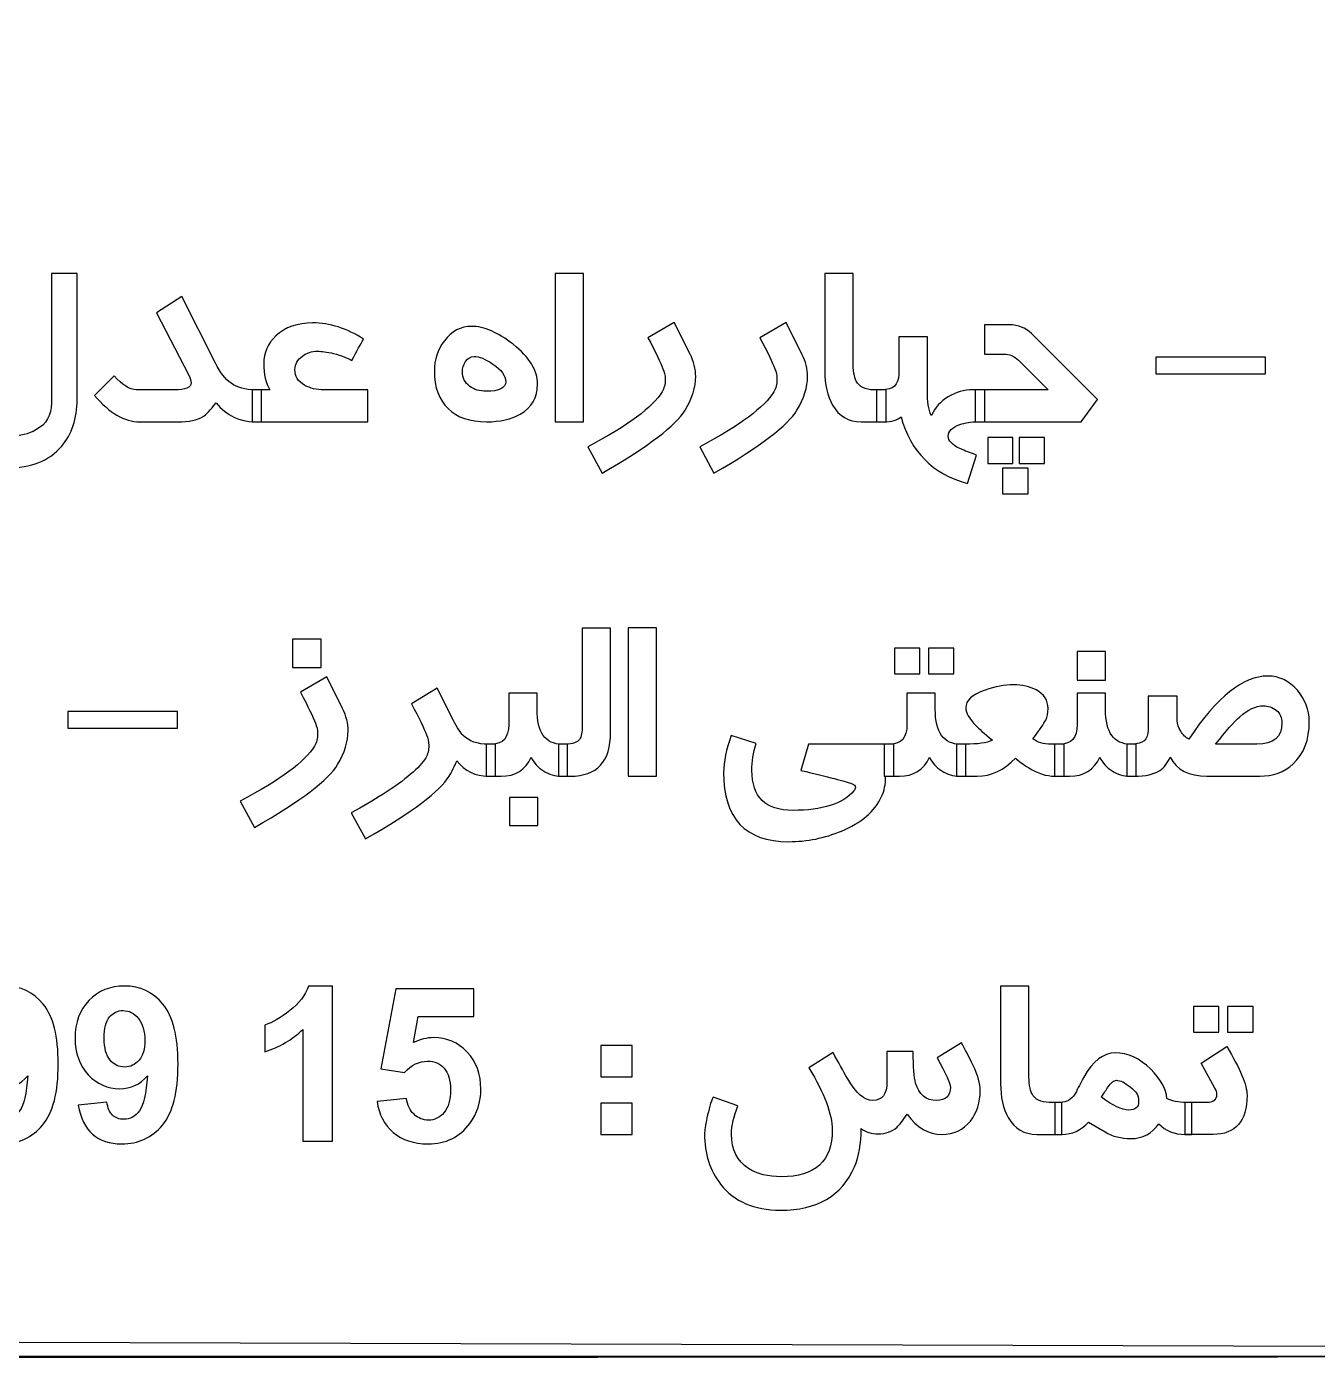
# Model space of a CAD drawing. Header units: inches. Extents: x 1 to 128, y 3 to 88.
# Drawn here: x 66.03 to 83.26, y 3.09 to 20.9 of the extents above; entities that cross this region are included whole.
import ezdxf

# ---------------------------------------------------------------- set-up
doc = ezdxf.new("R2010")
doc.units = ezdxf.units.IN
doc.header["$MEASUREMENT"] = 0
doc.layers.add('Layer 1', color=7, linetype='Continuous')

msp = doc.modelspace()

# ---------------------------------------------------------------- linework, layer by layer
at = {"linetype": 'Continuous'}
msp.add_lwpolyline([(1.06, 3.525), (127.848, 3.143), (128.175, 88.104), (1.012, 88.188)], close=True, dxfattribs=at)
at = {"layer": 'Layer 1', "color": 250}
for points, knots in [([(127.848, 3.143), (127.848, 3.143), (1.06, 3.143), (1.06, 3.143), (1.06, 3.143), (1.06, 87.817), (1.06, 87.817), (1.06, 87.817), (128.039, 87.817), (128.039, 87.817), (128.039, 87.817), (128.039, 3.143), (128.039, 3.143), (128.039, 3.143), (127.848, 3.143), (127.848, 3.143)], [0, 0, 0, 0, 0.2, 0.2, 0.2, 0.4, 0.4, 0.4, 0.6, 0.6, 0.6, 0.8, 0.8, 0.8, 1, 1, 1, 1]), ([(0.983, 3.087), (0.983, 3.087), (128.147, 3.153), (128.147, 3.153), (128.147, 3.153), (127.658, 87.435), (127.658, 87.435), (127.658, 87.435), (1.442, 87.435), (1.442, 87.435), (1.442, 87.435), (0.983, 3.087), (0.983, 3.087)], [0, 0, 0, 0, 0.25, 0.25, 0.25, 0.5, 0.5, 0.5, 0.75, 0.75, 0.75, 1, 1, 1, 1]), ([(66.701, 15.923), (66.701, 15.668), (66.632, 15.46), (66.494, 15.298), (66.33, 15.105), (66.087, 15.009), (65.764, 15.009), (65.499, 15.009), (65.29, 15.095), (65.14, 15.268), (64.995, 15.432), (64.923, 15.65), (64.923, 15.919), (64.923, 15.973), (64.934, 16.052), (64.955, 16.155), (64.979, 16.269), (65.006, 16.359), (65.038, 16.422), (65.116, 16.395), (65.214, 16.359), (65.335, 16.314), (65.286, 16.099), (65.261, 15.976), (65.261, 15.941), (65.261, 15.602), (65.444, 15.433), (65.809, 15.433), (65.94, 15.433), (66.054, 15.46), (66.151, 15.515), (66.288, 15.592), (66.356, 15.711), (66.356, 15.873), (66.356, 15.873), (66.356, 17.603), (66.356, 17.603), (66.356, 17.603), (66.701, 17.603), (66.701, 17.603), (66.701, 17.603), (66.701, 15.923), (66.701, 15.923)], [0, 0, 0, 0, 0.071429, 0.071429, 0.071429, 0.142857, 0.142857, 0.142857, 0.214286, 0.214286, 0.214286, 0.285714, 0.285714, 0.285714, 0.357143, 0.357143, 0.357143, 0.428571, 0.428571, 0.428571, 0.5, 0.5, 0.5, 0.571429, 0.571429, 0.571429, 0.642857, 0.642857, 0.642857, 0.714286, 0.714286, 0.714286, 0.785714, 0.785714, 0.785714, 0.857143, 0.857143, 0.857143, 0.928571, 0.928571, 0.928571, 1, 1, 1, 1]), ([(73.464, 15.624), (73.464, 15.624), (73.086, 15.624), (73.086, 15.624), (73.086, 15.624), (73.086, 17.606), (73.086, 17.606), (73.086, 17.606), (73.464, 17.606), (73.464, 17.606), (73.464, 17.606), (73.464, 15.624), (73.464, 15.624)], [0, 0, 0, 0, 0.25, 0.25, 0.25, 0.5, 0.5, 0.5, 0.75, 0.75, 0.75, 1, 1, 1, 1]), ([(77.504, 15.624), (77.504, 15.624), (77.172, 15.624), (77.172, 15.624), (77.002, 15.624), (76.875, 15.699), (76.79, 15.848), (76.721, 15.968), (76.687, 16.121), (76.687, 16.305), (76.687, 16.305), (76.687, 17.606), (76.687, 17.606), (76.687, 17.606), (77.065, 17.606), (77.065, 17.606), (77.065, 17.606), (77.065, 16.439), (77.065, 16.439), (77.065, 16.311), (77.079, 16.22), (77.107, 16.167), (77.146, 16.09), (77.224, 16.051), (77.338, 16.051), (77.338, 16.051), (77.504, 16.051), (77.504, 16.051), (77.504, 16.051), (77.504, 15.624), (77.504, 15.624)], [0, 0, 0, 0, 0.1, 0.1, 0.1, 0.2, 0.2, 0.2, 0.3, 0.3, 0.3, 0.4, 0.4, 0.4, 0.5, 0.5, 0.5, 0.6, 0.6, 0.6, 0.7, 0.7, 0.7, 0.8, 0.8, 0.8, 0.9, 0.9, 0.9, 1, 1, 1, 1]), ([(68.042, 15.624), (68.042, 15.624), (67.535, 15.624), (67.535, 15.624), (67.333, 15.624), (67.132, 15.741), (66.931, 15.976), (66.931, 15.976), (67.193, 16.239), (67.193, 16.239), (67.304, 16.114), (67.403, 16.051), (67.49, 16.051), (67.49, 16.051), (67.997, 16.051), (67.997, 16.051), (68.148, 16.051), (68.223, 16.082), (68.223, 16.145), (68.223, 16.172), (68.213, 16.205), (68.192, 16.245), (68.192, 16.245), (67.762, 17.081), (67.762, 17.081), (67.762, 17.081), (68.098, 17.297), (68.098, 17.297), (68.098, 17.297), (68.549, 16.406), (68.549, 16.406), (68.611, 16.281), (68.68, 16.193), (68.756, 16.138), (68.839, 16.08), (68.948, 16.051), (69.081, 16.051), (69.081, 16.051), (69.162, 16.051), (69.162, 16.051), (69.162, 16.051), (69.162, 15.624), (69.162, 15.624), (69.162, 15.624), (69.067, 15.624), (69.067, 15.624), (68.873, 15.624), (68.702, 15.708), (68.556, 15.876), (68.48, 15.779), (68.422, 15.718), (68.382, 15.693), (68.307, 15.647), (68.194, 15.624), (68.042, 15.624)], [0, 0, 0, 0, 0.055556, 0.055556, 0.055556, 0.111111, 0.111111, 0.111111, 0.166667, 0.166667, 0.166667, 0.222222, 0.222222, 0.222222, 0.277778, 0.277778, 0.277778, 0.333333, 0.333333, 0.333333, 0.388889, 0.388889, 0.388889, 0.444444, 0.444444, 0.444444, 0.5, 0.5, 0.5, 0.555556, 0.555556, 0.555556, 0.611111, 0.611111, 0.611111, 0.666667, 0.666667, 0.666667, 0.722222, 0.722222, 0.722222, 0.777778, 0.777778, 0.777778, 0.833333, 0.833333, 0.833333, 0.888889, 0.888889, 0.888889, 0.944444, 0.944444, 0.944444, 1, 1, 1, 1]), ([(70.582, 15.624), (70.582, 15.624), (69.04, 15.624), (69.04, 15.624), (69.04, 15.624), (69.04, 16.051), (69.04, 16.051), (69.04, 16.051), (69.276, 16.051), (69.276, 16.051), (69.22, 16.141), (69.192, 16.259), (69.192, 16.403), (69.192, 16.546), (69.246, 16.669), (69.355, 16.772), (69.478, 16.887), (69.641, 16.945), (69.846, 16.945), (70.074, 16.945), (70.301, 16.873), (70.527, 16.729), (70.49, 16.671), (70.438, 16.576), (70.369, 16.441), (70.312, 16.478), (70.23, 16.51), (70.125, 16.536), (70.037, 16.557), (69.966, 16.567), (69.911, 16.567), (69.834, 16.567), (69.766, 16.546), (69.709, 16.503), (69.645, 16.456), (69.611, 16.395), (69.609, 16.321), (69.607, 16.23), (69.651, 16.16), (69.741, 16.111), (69.814, 16.071), (69.899, 16.051), (69.997, 16.051), (69.997, 16.051), (70.582, 16.051), (70.582, 16.051), (70.582, 16.051), (70.582, 15.624), (70.582, 15.624)], [0, 0, 0, 0, 0.0625, 0.0625, 0.0625, 0.125, 0.125, 0.125, 0.1875, 0.1875, 0.1875, 0.25, 0.25, 0.25, 0.3125, 0.3125, 0.3125, 0.375, 0.375, 0.375, 0.4375, 0.4375, 0.4375, 0.5, 0.5, 0.5, 0.5625, 0.5625, 0.5625, 0.625, 0.625, 0.625, 0.6875, 0.6875, 0.6875, 0.75, 0.75, 0.75, 0.8125, 0.8125, 0.8125, 0.875, 0.875, 0.875, 0.9375, 0.9375, 0.9375, 1, 1, 1, 1]), ([(74.821, 15.78), (74.702, 15.577), (74.333, 15.297), (73.712, 14.937), (73.712, 14.937), (73.522, 15.29), (73.522, 15.29), (74.059, 15.574), (74.389, 15.82), (74.513, 16.025), (74.541, 16.071), (74.555, 16.128), (74.555, 16.194), (74.555, 16.246), (74.545, 16.292), (74.525, 16.332), (74.494, 16.414), (74.428, 16.553), (74.325, 16.747), (74.325, 16.747), (74.676, 16.952), (74.676, 16.952), (74.676, 16.952), (74.888, 16.528), (74.888, 16.528), (74.938, 16.43), (74.962, 16.329), (74.962, 16.228), (74.962, 16.088), (74.915, 15.939), (74.821, 15.78)], [0, 0, 0, 0, 0.1, 0.1, 0.1, 0.2, 0.2, 0.2, 0.3, 0.3, 0.3, 0.4, 0.4, 0.4, 0.5, 0.5, 0.5, 0.6, 0.6, 0.6, 0.7, 0.7, 0.7, 0.8, 0.8, 0.8, 0.9, 0.9, 0.9, 1, 1, 1, 1]), ([(76.314, 15.78), (76.196, 15.577), (75.826, 15.297), (75.205, 14.937), (75.205, 14.937), (75.016, 15.29), (75.016, 15.29), (75.552, 15.574), (75.883, 15.82), (76.006, 16.025), (76.034, 16.071), (76.048, 16.128), (76.048, 16.194), (76.048, 16.246), (76.038, 16.292), (76.018, 16.332), (75.988, 16.414), (75.922, 16.553), (75.819, 16.747), (75.819, 16.747), (76.17, 16.952), (76.17, 16.952), (76.17, 16.952), (76.382, 16.528), (76.382, 16.528), (76.431, 16.43), (76.456, 16.329), (76.456, 16.228), (76.456, 16.088), (76.409, 15.939), (76.314, 15.78)], [0, 0, 0, 0, 0.1, 0.1, 0.1, 0.2, 0.2, 0.2, 0.3, 0.3, 0.3, 0.4, 0.4, 0.4, 0.5, 0.5, 0.5, 0.6, 0.6, 0.6, 0.7, 0.7, 0.7, 0.8, 0.8, 0.8, 0.9, 0.9, 0.9, 1, 1, 1, 1]), ([(72.85, 16.126), (72.85, 15.948), (72.773, 15.814), (72.62, 15.726), (72.5, 15.658), (72.35, 15.624), (72.169, 15.624), (71.949, 15.624), (71.778, 15.682), (71.656, 15.8), (71.533, 15.918), (71.472, 16.086), (71.472, 16.304), (71.472, 16.453), (71.516, 16.586), (71.605, 16.705), (71.703, 16.835), (71.824, 16.899), (71.968, 16.899), (72.136, 16.899), (72.321, 16.819), (72.524, 16.659), (72.741, 16.486), (72.85, 16.309), (72.85, 16.126)], [0, 0, 0, 0, 0.125, 0.125, 0.125, 0.25, 0.25, 0.25, 0.375, 0.375, 0.375, 0.5, 0.5, 0.5, 0.625, 0.625, 0.625, 0.75, 0.75, 0.75, 0.875, 0.875, 0.875, 1, 1, 1, 1]), ([(78.822, 15.624), (78.822, 15.624), (78.729, 15.624), (78.729, 15.624), (78.642, 15.624), (78.562, 15.612), (78.489, 15.587), (78.387, 15.552), (78.335, 15.499), (78.335, 15.43), (78.335, 15.373), (78.386, 15.319), (78.488, 15.267), (78.519, 15.252), (78.594, 15.223), (78.714, 15.179), (78.714, 15.179), (78.591, 14.802), (78.591, 14.802), (78.126, 14.928), (77.831, 15.224), (77.705, 15.691), (77.66, 15.646), (77.583, 15.624), (77.475, 15.624), (77.475, 15.624), (77.379, 15.624), (77.379, 15.624), (77.379, 15.624), (77.379, 16.051), (77.379, 16.051), (77.379, 16.051), (77.444, 16.051), (77.444, 16.051), (77.598, 16.051), (77.674, 16.119), (77.674, 16.254), (77.674, 16.254), (77.674, 16.761), (77.674, 16.761), (77.674, 16.761), (78.056, 16.761), (78.056, 16.761), (78.056, 16.761), (78.056, 16.033), (78.056, 16.033), (78.056, 15.897), (78.073, 15.789), (78.107, 15.707), (78.158, 15.812), (78.233, 15.896), (78.335, 15.958), (78.437, 16.02), (78.547, 16.051), (78.666, 16.051), (78.666, 16.051), (78.822, 16.051), (78.822, 16.051), (78.822, 16.051), (78.822, 15.624), (78.822, 15.624)], [0, 0, 0, 0, 0.05, 0.05, 0.05, 0.1, 0.1, 0.1, 0.15, 0.15, 0.15, 0.2, 0.2, 0.2, 0.25, 0.25, 0.25, 0.3, 0.3, 0.3, 0.35, 0.35, 0.35, 0.4, 0.4, 0.4, 0.45, 0.45, 0.45, 0.5, 0.5, 0.5, 0.55, 0.55, 0.55, 0.6, 0.6, 0.6, 0.65, 0.65, 0.65, 0.7, 0.7, 0.7, 0.75, 0.75, 0.75, 0.8, 0.8, 0.8, 0.85, 0.85, 0.85, 0.9, 0.9, 0.9, 0.95, 0.95, 0.95, 1, 1, 1, 1]), ([(80.327, 15.921), (80.327, 15.921), (80.11, 15.624), (80.11, 15.624), (80.11, 15.624), (78.697, 15.624), (78.697, 15.624), (78.697, 15.624), (78.697, 16.051), (78.697, 16.051), (78.697, 16.051), (79.671, 16.051), (79.671, 16.051), (79.671, 16.051), (79.273, 16.446), (79.273, 16.446), (79.217, 16.501), (79.151, 16.528), (79.077, 16.528), (79.077, 16.528), (78.821, 16.528), (78.821, 16.528), (78.821, 16.528), (78.821, 16.919), (78.821, 16.919), (78.821, 16.919), (79.151, 16.919), (79.151, 16.919), (79.27, 16.919), (79.369, 16.88), (79.447, 16.802), (79.447, 16.802), (80.327, 15.921), (80.327, 15.921)], [0, 0, 0, 0, 0.090909, 0.090909, 0.090909, 0.181818, 0.181818, 0.181818, 0.272727, 0.272727, 0.272727, 0.363636, 0.363636, 0.363636, 0.454545, 0.454545, 0.454545, 0.545455, 0.545455, 0.545455, 0.636364, 0.636364, 0.636364, 0.727273, 0.727273, 0.727273, 0.818182, 0.818182, 0.818182, 0.909091, 0.909091, 0.909091, 1, 1, 1, 1]), ([(72.425, 16.16), (72.425, 16.239), (72.368, 16.318), (72.252, 16.396), (72.151, 16.464), (72.068, 16.498), (72.002, 16.498), (71.957, 16.498), (71.92, 16.475), (71.889, 16.428), (71.861, 16.385), (71.847, 16.34), (71.847, 16.293), (71.847, 16.211), (71.88, 16.145), (71.946, 16.097), (72.005, 16.053), (72.077, 16.032), (72.163, 16.032), (72.338, 16.032), (72.425, 16.074), (72.425, 16.16)], [0, 0, 0, 0, 0.142857, 0.142857, 0.142857, 0.285714, 0.285714, 0.285714, 0.428571, 0.428571, 0.428571, 0.571429, 0.571429, 0.571429, 0.714286, 0.714286, 0.714286, 0.857143, 0.857143, 0.857143, 1, 1, 1, 1]), ([(82.573, 16.265), (82.573, 16.265), (81.107, 16.265), (81.107, 16.265), (81.107, 16.265), (81.107, 16.488), (81.107, 16.488), (81.107, 16.488), (82.573, 16.488), (82.573, 16.488), (82.573, 16.488), (82.573, 16.265), (82.573, 16.265)], [0, 0, 0, 0, 0.25, 0.25, 0.25, 0.5, 0.5, 0.5, 0.75, 0.75, 0.75, 1, 1, 1, 1]), ([(79.197, 15.068), (79.197, 15.068), (78.862, 15.068), (78.862, 15.068), (78.862, 15.068), (78.862, 15.413), (78.862, 15.413), (78.862, 15.413), (79.197, 15.413), (79.197, 15.413), (79.197, 15.413), (79.197, 15.068), (79.197, 15.068)], [0, 0, 0, 0, 0.25, 0.25, 0.25, 0.5, 0.5, 0.5, 0.75, 0.75, 0.75, 1, 1, 1, 1]), ([(79.621, 15.068), (79.621, 15.068), (79.282, 15.068), (79.282, 15.068), (79.282, 15.068), (79.282, 15.413), (79.282, 15.413), (79.282, 15.413), (79.621, 15.413), (79.621, 15.413), (79.621, 15.413), (79.621, 15.068), (79.621, 15.068)], [0, 0, 0, 0, 0.25, 0.25, 0.25, 0.5, 0.5, 0.5, 0.75, 0.75, 0.75, 1, 1, 1, 1]), ([(79.404, 14.664), (79.404, 14.664), (79.059, 14.664), (79.059, 14.664), (79.059, 14.664), (79.059, 15.006), (79.059, 15.006), (79.059, 15.006), (79.404, 15.006), (79.404, 15.006), (79.404, 15.006), (79.404, 14.664), (79.404, 14.664)], [0, 0, 0, 0, 0.25, 0.25, 0.25, 0.5, 0.5, 0.5, 0.75, 0.75, 0.75, 1, 1, 1, 1]), ([(73.826, 11.475), (73.826, 11.085), (73.646, 10.89), (73.286, 10.89), (73.286, 10.89), (73.129, 10.89), (73.129, 10.89), (73.129, 10.89), (73.129, 11.317), (73.129, 11.317), (73.129, 11.317), (73.228, 11.317), (73.228, 11.317), (73.319, 11.317), (73.38, 11.339), (73.411, 11.382), (73.436, 11.416), (73.448, 11.478), (73.448, 11.568), (73.448, 11.568), (73.448, 12.869), (73.448, 12.869), (73.448, 12.869), (73.826, 12.869), (73.826, 12.869), (73.826, 12.869), (73.826, 11.475), (73.826, 11.475)], [0, 0, 0, 0, 0.111111, 0.111111, 0.111111, 0.222222, 0.222222, 0.222222, 0.333333, 0.333333, 0.333333, 0.444444, 0.444444, 0.444444, 0.555556, 0.555556, 0.555556, 0.666667, 0.666667, 0.666667, 0.777778, 0.777778, 0.777778, 0.888889, 0.888889, 0.888889, 1, 1, 1, 1]), ([(74.438, 10.89), (74.438, 10.89), (74.06, 10.89), (74.06, 10.89), (74.06, 10.89), (74.06, 12.873), (74.06, 12.873), (74.06, 12.873), (74.438, 12.873), (74.438, 12.873), (74.438, 12.873), (74.438, 10.89), (74.438, 10.89)], [0, 0, 0, 0, 0.25, 0.25, 0.25, 0.5, 0.5, 0.5, 0.75, 0.75, 0.75, 1, 1, 1, 1]), ([(69.958, 12.34), (69.958, 12.34), (69.577, 12.34), (69.577, 12.34), (69.577, 12.34), (69.577, 12.721), (69.577, 12.721), (69.577, 12.721), (69.958, 12.721), (69.958, 12.721), (69.958, 12.721), (69.958, 12.34), (69.958, 12.34)], [0, 0, 0, 0, 0.25, 0.25, 0.25, 0.5, 0.5, 0.5, 0.75, 0.75, 0.75, 1, 1, 1, 1]), ([(77.955, 12.258), (77.955, 12.258), (77.616, 12.258), (77.616, 12.258), (77.616, 12.258), (77.616, 12.6), (77.616, 12.6), (77.616, 12.6), (77.955, 12.6), (77.955, 12.6), (77.955, 12.6), (77.955, 12.258), (77.955, 12.258)], [0, 0, 0, 0, 0.25, 0.25, 0.25, 0.5, 0.5, 0.5, 0.75, 0.75, 0.75, 1, 1, 1, 1]), ([(78.412, 12.258), (78.412, 12.258), (78.073, 12.258), (78.073, 12.258), (78.073, 12.258), (78.073, 12.6), (78.073, 12.6), (78.073, 12.6), (78.412, 12.6), (78.412, 12.6), (78.412, 12.6), (78.412, 12.258), (78.412, 12.258)], [0, 0, 0, 0, 0.25, 0.25, 0.25, 0.5, 0.5, 0.5, 0.75, 0.75, 0.75, 1, 1, 1, 1]), ([(80.436, 12.172), (80.436, 12.172), (80.058, 12.172), (80.058, 12.172), (80.058, 12.172), (80.058, 12.554), (80.058, 12.554), (80.058, 12.554), (80.436, 12.554), (80.436, 12.554), (80.436, 12.554), (80.436, 12.172), (80.436, 12.172)], [0, 0, 0, 0, 0.25, 0.25, 0.25, 0.5, 0.5, 0.5, 0.75, 0.75, 0.75, 1, 1, 1, 1]), ([(70.179, 11.046), (70.06, 10.843), (69.69, 10.562), (69.069, 10.203), (69.069, 10.203), (68.88, 10.556), (68.88, 10.556), (69.416, 10.841), (69.747, 11.086), (69.871, 11.291), (69.899, 11.337), (69.912, 11.394), (69.912, 11.46), (69.912, 11.511), (69.902, 11.557), (69.882, 11.598), (69.852, 11.68), (69.786, 11.818), (69.683, 12.012), (69.683, 12.012), (70.034, 12.218), (70.034, 12.218), (70.034, 12.218), (70.246, 11.794), (70.246, 11.794), (70.295, 11.695), (70.32, 11.595), (70.32, 11.494), (70.32, 11.355), (70.273, 11.205), (70.179, 11.046)], [0, 0, 0, 0, 0.1, 0.1, 0.1, 0.2, 0.2, 0.2, 0.3, 0.3, 0.3, 0.4, 0.4, 0.4, 0.5, 0.5, 0.5, 0.6, 0.6, 0.6, 0.7, 0.7, 0.7, 0.8, 0.8, 0.8, 0.9, 0.9, 0.9, 1, 1, 1, 1]), ([(81.548, 11.386), (81.924, 11.948), (82.275, 12.228), (82.604, 12.228), (82.755, 12.228), (82.886, 12.165), (82.998, 12.037), (83.104, 11.915), (83.158, 11.776), (83.158, 11.621), (83.158, 11.375), (83.086, 11.186), (82.943, 11.056), (82.822, 10.945), (82.673, 10.89), (82.495, 10.89), (82.495, 10.89), (81.789, 10.89), (81.789, 10.89), (81.548, 10.89), (81.386, 10.974), (81.301, 11.144), (81.259, 11.06), (81.213, 11.001), (81.162, 10.966), (81.086, 10.915), (80.971, 10.89), (80.817, 10.89), (80.817, 10.89), (80.722, 10.89), (80.722, 10.89), (80.722, 10.89), (80.722, 11.317), (80.722, 11.317), (80.722, 11.317), (80.791, 11.317), (80.791, 11.317), (80.933, 11.317), (81.005, 11.38), (81.005, 11.506), (81.005, 11.506), (81.005, 11.957), (81.005, 11.957), (81.005, 11.957), (81.393, 11.957), (81.393, 11.957), (81.393, 11.957), (81.393, 11.631), (81.393, 11.631), (81.393, 11.586), (81.409, 11.539), (81.44, 11.49), (81.472, 11.44), (81.508, 11.405), (81.548, 11.386)], [0, 0, 0, 0, 0.055556, 0.055556, 0.055556, 0.111111, 0.111111, 0.111111, 0.166667, 0.166667, 0.166667, 0.222222, 0.222222, 0.222222, 0.277778, 0.277778, 0.277778, 0.333333, 0.333333, 0.333333, 0.388889, 0.388889, 0.388889, 0.444444, 0.444444, 0.444444, 0.5, 0.5, 0.5, 0.555556, 0.555556, 0.555556, 0.611111, 0.611111, 0.611111, 0.666667, 0.666667, 0.666667, 0.722222, 0.722222, 0.722222, 0.777778, 0.777778, 0.777778, 0.833333, 0.833333, 0.833333, 0.888889, 0.888889, 0.888889, 0.944444, 0.944444, 0.944444, 1, 1, 1, 1]), ([(71.77, 11.097), (71.761, 11.06), (71.727, 10.992), (71.669, 10.892), (71.55, 10.688), (71.178, 10.409), (70.553, 10.055), (70.553, 10.055), (70.362, 10.4), (70.362, 10.4), (70.515, 10.483), (70.656, 10.567), (70.786, 10.649), (71.087, 10.842), (71.276, 11.004), (71.356, 11.135), (71.384, 11.181), (71.397, 11.237), (71.397, 11.301), (71.397, 11.354), (71.387, 11.401), (71.367, 11.444), (71.337, 11.525), (71.27, 11.663), (71.166, 11.857), (71.166, 11.857), (71.511, 12.064), (71.511, 12.064), (71.511, 12.064), (71.728, 11.636), (71.728, 11.636), (71.778, 11.537), (71.822, 11.469), (71.858, 11.434), (71.936, 11.356), (72.048, 11.317), (72.194, 11.317), (72.194, 11.317), (72.288, 11.317), (72.288, 11.317), (72.288, 11.317), (72.288, 10.89), (72.288, 10.89), (72.288, 10.89), (72.195, 10.89), (72.195, 10.89), (72.018, 10.89), (71.876, 10.959), (71.77, 11.097)], [0, 0, 0, 0, 0.0625, 0.0625, 0.0625, 0.125, 0.125, 0.125, 0.1875, 0.1875, 0.1875, 0.25, 0.25, 0.25, 0.3125, 0.3125, 0.3125, 0.375, 0.375, 0.375, 0.4375, 0.4375, 0.4375, 0.5, 0.5, 0.5, 0.5625, 0.5625, 0.5625, 0.625, 0.625, 0.625, 0.6875, 0.6875, 0.6875, 0.75, 0.75, 0.75, 0.8125, 0.8125, 0.8125, 0.875, 0.875, 0.875, 0.9375, 0.9375, 0.9375, 1, 1, 1, 1]), ([(73.252, 10.89), (73.252, 10.89), (73.164, 10.89), (73.164, 10.89), (73.083, 10.89), (73.005, 10.914), (72.93, 10.96), (72.856, 11.007), (72.801, 11.068), (72.766, 11.142), (72.688, 10.974), (72.554, 10.89), (72.364, 10.89), (72.364, 10.89), (72.162, 10.89), (72.162, 10.89), (72.162, 10.89), (72.162, 11.317), (72.162, 11.317), (72.162, 11.317), (72.236, 11.317), (72.236, 11.317), (72.389, 11.317), (72.465, 11.404), (72.465, 11.577), (72.465, 11.577), (72.465, 12.001), (72.465, 12.001), (72.465, 12.001), (72.843, 12.001), (72.843, 12.001), (72.843, 12.001), (72.843, 11.784), (72.843, 11.784), (72.843, 11.473), (72.954, 11.317), (73.178, 11.317), (73.178, 11.317), (73.252, 11.317), (73.252, 11.317), (73.252, 11.317), (73.252, 10.89), (73.252, 10.89)], [0, 0, 0, 0, 0.071429, 0.071429, 0.071429, 0.142857, 0.142857, 0.142857, 0.214286, 0.214286, 0.214286, 0.285714, 0.285714, 0.285714, 0.357143, 0.357143, 0.357143, 0.428571, 0.428571, 0.428571, 0.5, 0.5, 0.5, 0.571429, 0.571429, 0.571429, 0.642857, 0.642857, 0.642857, 0.714286, 0.714286, 0.714286, 0.785714, 0.785714, 0.785714, 0.857143, 0.857143, 0.857143, 0.928571, 0.928571, 0.928571, 1, 1, 1, 1]), ([(78.571, 10.89), (78.571, 10.89), (78.483, 10.89), (78.483, 10.89), (78.402, 10.89), (78.324, 10.914), (78.249, 10.96), (78.175, 11.007), (78.12, 11.068), (78.085, 11.142), (78.007, 10.974), (77.873, 10.89), (77.683, 10.89), (77.683, 10.89), (77.481, 10.89), (77.481, 10.89), (77.481, 10.89), (77.481, 11.317), (77.481, 11.317), (77.481, 11.317), (77.555, 11.317), (77.555, 11.317), (77.708, 11.317), (77.784, 11.404), (77.784, 11.577), (77.784, 11.577), (77.784, 12.001), (77.784, 12.001), (77.784, 12.001), (78.162, 12.001), (78.162, 12.001), (78.162, 12.001), (78.162, 11.783), (78.162, 11.783), (78.162, 11.472), (78.273, 11.317), (78.497, 11.317), (78.497, 11.317), (78.571, 11.317), (78.571, 11.317), (78.571, 11.317), (78.571, 10.89), (78.571, 10.89)], [0, 0, 0, 0, 0.071429, 0.071429, 0.071429, 0.142857, 0.142857, 0.142857, 0.214286, 0.214286, 0.214286, 0.285714, 0.285714, 0.285714, 0.357143, 0.357143, 0.357143, 0.428571, 0.428571, 0.428571, 0.5, 0.5, 0.5, 0.571429, 0.571429, 0.571429, 0.642857, 0.642857, 0.642857, 0.714286, 0.714286, 0.714286, 0.785714, 0.785714, 0.785714, 0.857143, 0.857143, 0.857143, 0.928571, 0.928571, 0.928571, 1, 1, 1, 1]), ([(79.883, 10.89), (79.883, 10.89), (79.752, 10.89), (79.752, 10.89), (79.649, 10.89), (79.535, 10.927), (79.411, 11.002), (79.332, 11.049), (79.273, 11.093), (79.233, 11.132), (79.083, 10.971), (78.913, 10.89), (78.721, 10.89), (78.721, 10.89), (78.445, 10.89), (78.445, 10.89), (78.445, 10.89), (78.445, 11.317), (78.445, 11.317), (78.445, 11.317), (78.565, 11.317), (78.565, 11.317), (78.726, 11.317), (78.846, 11.334), (78.926, 11.369), (78.813, 11.463), (78.739, 11.528), (78.705, 11.565), (78.614, 11.657), (78.569, 11.737), (78.569, 11.805), (78.569, 11.902), (78.655, 11.98), (78.828, 12.04), (78.962, 12.087), (79.088, 12.11), (79.206, 12.11), (79.324, 12.11), (79.424, 12.087), (79.509, 12.042), (79.615, 11.985), (79.668, 11.903), (79.668, 11.795), (79.668, 11.734), (79.658, 11.682), (79.638, 11.64), (79.614, 11.592), (79.557, 11.509), (79.467, 11.391), (79.522, 11.342), (79.604, 11.317), (79.713, 11.317), (79.713, 11.317), (79.883, 11.317), (79.883, 11.317), (79.883, 11.317), (79.883, 10.89), (79.883, 10.89)], [0, 0, 0, 0, 0.052632, 0.052632, 0.052632, 0.105263, 0.105263, 0.105263, 0.157895, 0.157895, 0.157895, 0.210526, 0.210526, 0.210526, 0.263158, 0.263158, 0.263158, 0.315789, 0.315789, 0.315789, 0.368421, 0.368421, 0.368421, 0.421053, 0.421053, 0.421053, 0.473684, 0.473684, 0.473684, 0.526316, 0.526316, 0.526316, 0.578947, 0.578947, 0.578947, 0.631579, 0.631579, 0.631579, 0.684211, 0.684211, 0.684211, 0.736842, 0.736842, 0.736842, 0.789474, 0.789474, 0.789474, 0.842105, 0.842105, 0.842105, 0.894737, 0.894737, 0.894737, 0.947368, 0.947368, 0.947368, 1, 1, 1, 1]), ([(80.845, 10.89), (80.845, 10.89), (80.757, 10.89), (80.757, 10.89), (80.676, 10.89), (80.598, 10.914), (80.523, 10.96), (80.449, 11.007), (80.394, 11.068), (80.359, 11.142), (80.281, 10.974), (80.147, 10.89), (79.957, 10.89), (79.957, 10.89), (79.755, 10.89), (79.755, 10.89), (79.755, 10.89), (79.755, 11.317), (79.755, 11.317), (79.755, 11.317), (79.829, 11.317), (79.829, 11.317), (79.981, 11.317), (80.058, 11.404), (80.058, 11.577), (80.058, 11.577), (80.058, 12.001), (80.058, 12.001), (80.058, 12.001), (80.436, 12.001), (80.436, 12.001), (80.436, 12.001), (80.436, 11.783), (80.436, 11.783), (80.436, 11.472), (80.547, 11.317), (80.771, 11.317), (80.771, 11.317), (80.845, 11.317), (80.845, 11.317), (80.845, 11.317), (80.845, 10.89), (80.845, 10.89)], [0, 0, 0, 0, 0.071429, 0.071429, 0.071429, 0.142857, 0.142857, 0.142857, 0.214286, 0.214286, 0.214286, 0.285714, 0.285714, 0.285714, 0.357143, 0.357143, 0.357143, 0.428571, 0.428571, 0.428571, 0.5, 0.5, 0.5, 0.571429, 0.571429, 0.571429, 0.642857, 0.642857, 0.642857, 0.714286, 0.714286, 0.714286, 0.785714, 0.785714, 0.785714, 0.857143, 0.857143, 0.857143, 0.928571, 0.928571, 0.928571, 1, 1, 1, 1]), ([(82.457, 11.317), (82.681, 11.317), (82.793, 11.413), (82.793, 11.603), (82.793, 11.672), (82.769, 11.727), (82.719, 11.768), (82.669, 11.81), (82.61, 11.83), (82.541, 11.83), (82.445, 11.83), (82.341, 11.782), (82.231, 11.683), (82.15, 11.612), (82.041, 11.49), (81.907, 11.317), (81.907, 11.317), (82.457, 11.317), (82.457, 11.317)], [0, 0, 0, 0, 0.166667, 0.166667, 0.166667, 0.333333, 0.333333, 0.333333, 0.5, 0.5, 0.5, 0.666667, 0.666667, 0.666667, 0.833333, 0.833333, 0.833333, 1, 1, 1, 1]), ([(68.041, 11.531), (68.041, 11.531), (66.575, 11.531), (66.575, 11.531), (66.575, 11.531), (66.575, 11.755), (66.575, 11.755), (66.575, 11.755), (68.041, 11.755), (68.041, 11.755), (68.041, 11.755), (68.041, 11.531), (68.041, 11.531)], [0, 0, 0, 0, 0.25, 0.25, 0.25, 0.5, 0.5, 0.5, 0.75, 0.75, 0.75, 1, 1, 1, 1]), ([(77.607, 10.89), (77.607, 10.89), (77.499, 10.89), (77.499, 10.89), (77.499, 10.783), (77.481, 10.692), (77.446, 10.617), (77.353, 10.421), (77.174, 10.268), (76.91, 10.157), (76.685, 10.063), (76.45, 10.015), (76.204, 10.015), (75.624, 10.015), (75.335, 10.324), (75.335, 10.941), (75.335, 11.081), (75.369, 11.245), (75.436, 11.433), (75.436, 11.433), (75.77, 11.327), (75.77, 11.327), (75.732, 11.201), (75.713, 11.082), (75.713, 10.968), (75.713, 10.612), (75.895, 10.433), (76.259, 10.433), (76.656, 10.433), (76.927, 10.52), (77.075, 10.693), (77.088, 10.708), (77.095, 10.723), (77.095, 10.74), (77.095, 10.763), (77.081, 10.779), (77.053, 10.789), (76.962, 10.822), (76.734, 10.881), (76.367, 10.967), (76.367, 10.967), (76.467, 11.317), (76.467, 11.317), (76.467, 11.317), (77.607, 11.317), (77.607, 11.317), (77.607, 11.317), (77.607, 10.89), (77.607, 10.89)], [0, 0, 0, 0, 0.0625, 0.0625, 0.0625, 0.125, 0.125, 0.125, 0.1875, 0.1875, 0.1875, 0.25, 0.25, 0.25, 0.3125, 0.3125, 0.3125, 0.375, 0.375, 0.375, 0.4375, 0.4375, 0.4375, 0.5, 0.5, 0.5, 0.5625, 0.5625, 0.5625, 0.625, 0.625, 0.625, 0.6875, 0.6875, 0.6875, 0.75, 0.75, 0.75, 0.8125, 0.8125, 0.8125, 0.875, 0.875, 0.875, 0.9375, 0.9375, 0.9375, 1, 1, 1, 1]), ([(72.853, 10.229), (72.853, 10.229), (72.474, 10.229), (72.474, 10.229), (72.474, 10.229), (72.474, 10.607), (72.474, 10.607), (72.474, 10.607), (72.853, 10.607), (72.853, 10.607), (72.853, 10.607), (72.853, 10.229), (72.853, 10.229)], [0, 0, 0, 0, 0.25, 0.25, 0.25, 0.5, 0.5, 0.5, 0.75, 0.75, 0.75, 1, 1, 1, 1]), ([(65.116, 6.494), (65.116, 6.494), (65.499, 6.537), (65.499, 6.537), (65.508, 6.458), (65.533, 6.4), (65.571, 6.363), (65.61, 6.325), (65.662, 6.306), (65.726, 6.306), (65.807, 6.306), (65.875, 6.344), (65.932, 6.419), (65.989, 6.495), (66.025, 6.651), (66.04, 6.887), (65.941, 6.772), (65.817, 6.715), (65.668, 6.715), (65.507, 6.715), (65.367, 6.777), (65.249, 6.902), (65.132, 7.027), (65.073, 7.19), (65.073, 7.39), (65.073, 7.599), (65.135, 7.768), (65.259, 7.895), (65.383, 8.023), (65.542, 8.087), (65.733, 8.087), (65.942, 8.087), (66.114, 8.006), (66.247, 7.844), (66.381, 7.682), (66.448, 7.416), (66.448, 7.045), (66.448, 6.668), (66.379, 6.396), (66.24, 6.229), (66.101, 6.062), (65.919, 5.978), (65.696, 5.978), (65.535, 5.978), (65.406, 6.021), (65.307, 6.108), (65.208, 6.194), (65.144, 6.323), (65.116, 6.494)], [0, 0, 0, 0, 0.0625, 0.0625, 0.0625, 0.125, 0.125, 0.125, 0.1875, 0.1875, 0.1875, 0.25, 0.25, 0.25, 0.3125, 0.3125, 0.3125, 0.375, 0.375, 0.375, 0.4375, 0.4375, 0.4375, 0.5, 0.5, 0.5, 0.5625, 0.5625, 0.5625, 0.625, 0.625, 0.625, 0.6875, 0.6875, 0.6875, 0.75, 0.75, 0.75, 0.8125, 0.8125, 0.8125, 0.875, 0.875, 0.875, 0.9375, 0.9375, 0.9375, 1, 1, 1, 1]), ([(66.716, 6.494), (66.716, 6.494), (67.099, 6.537), (67.099, 6.537), (67.108, 6.458), (67.133, 6.4), (67.171, 6.363), (67.21, 6.325), (67.262, 6.306), (67.326, 6.306), (67.407, 6.306), (67.475, 6.344), (67.532, 6.419), (67.588, 6.495), (67.624, 6.651), (67.64, 6.887), (67.541, 6.772), (67.417, 6.715), (67.268, 6.715), (67.107, 6.715), (66.967, 6.777), (66.849, 6.902), (66.732, 7.027), (66.673, 7.19), (66.673, 7.39), (66.673, 7.599), (66.735, 7.768), (66.859, 7.895), (66.983, 8.023), (67.142, 8.087), (67.333, 8.087), (67.542, 8.087), (67.714, 8.006), (67.847, 7.844), (67.981, 7.682), (68.048, 7.416), (68.048, 7.045), (68.048, 6.668), (67.979, 6.396), (67.84, 6.229), (67.701, 6.062), (67.519, 5.978), (67.296, 5.978), (67.135, 5.978), (67.006, 6.021), (66.907, 6.108), (66.808, 6.194), (66.744, 6.323), (66.716, 6.494)], [0, 0, 0, 0, 0.0625, 0.0625, 0.0625, 0.125, 0.125, 0.125, 0.1875, 0.1875, 0.1875, 0.25, 0.25, 0.25, 0.3125, 0.3125, 0.3125, 0.375, 0.375, 0.375, 0.4375, 0.4375, 0.4375, 0.5, 0.5, 0.5, 0.5625, 0.5625, 0.5625, 0.625, 0.625, 0.625, 0.6875, 0.6875, 0.6875, 0.75, 0.75, 0.75, 0.8125, 0.8125, 0.8125, 0.875, 0.875, 0.875, 0.9375, 0.9375, 0.9375, 1, 1, 1, 1]), ([(70.111, 6.016), (70.111, 6.016), (69.717, 6.016), (69.717, 6.016), (69.717, 6.016), (69.717, 7.507), (69.717, 7.507), (69.573, 7.372), (69.403, 7.271), (69.208, 7.207), (69.208, 7.207), (69.208, 7.566), (69.208, 7.566), (69.311, 7.6), (69.422, 7.664), (69.543, 7.758), (69.664, 7.852), (69.746, 7.962), (69.791, 8.087), (69.791, 8.087), (70.111, 8.087), (70.111, 8.087), (70.111, 8.087), (70.111, 6.016), (70.111, 6.016)], [0, 0, 0, 0, 0.125, 0.125, 0.125, 0.25, 0.25, 0.25, 0.375, 0.375, 0.375, 0.5, 0.5, 0.5, 0.625, 0.625, 0.625, 0.75, 0.75, 0.75, 0.875, 0.875, 0.875, 1, 1, 1, 1]), ([(70.707, 6.545), (70.707, 6.545), (71.101, 6.585), (71.101, 6.585), (71.112, 6.496), (71.146, 6.425), (71.201, 6.373), (71.256, 6.321), (71.32, 6.295), (71.392, 6.295), (71.475, 6.295), (71.545, 6.328), (71.602, 6.396), (71.659, 6.464), (71.688, 6.565), (71.688, 6.701), (71.688, 6.828), (71.659, 6.924), (71.603, 6.988), (71.546, 7.051), (71.472, 7.083), (71.381, 7.083), (71.267, 7.083), (71.165, 7.033), (71.075, 6.933), (71.075, 6.933), (70.756, 6.979), (70.756, 6.979), (70.756, 6.979), (70.957, 8.05), (70.957, 8.05), (70.957, 8.05), (72.001, 8.05), (72.001, 8.05), (72.001, 8.05), (72.001, 7.681), (72.001, 7.681), (72.001, 7.681), (71.257, 7.681), (71.257, 7.681), (71.257, 7.681), (71.194, 7.331), (71.194, 7.331), (71.282, 7.375), (71.372, 7.397), (71.464, 7.397), (71.64, 7.397), (71.788, 7.333), (71.91, 7.205), (72.032, 7.077), (72.093, 6.911), (72.093, 6.707), (72.093, 6.537), (72.044, 6.385), (71.946, 6.252), (71.812, 6.069), (71.625, 5.978), (71.388, 5.978), (71.197, 5.978), (71.042, 6.03), (70.922, 6.132), (70.802, 6.234), (70.73, 6.372), (70.707, 6.545)], [0, 0, 0, 0, 0.047619, 0.047619, 0.047619, 0.095238, 0.095238, 0.095238, 0.142857, 0.142857, 0.142857, 0.190476, 0.190476, 0.190476, 0.238095, 0.238095, 0.238095, 0.285714, 0.285714, 0.285714, 0.333333, 0.333333, 0.333333, 0.380952, 0.380952, 0.380952, 0.428571, 0.428571, 0.428571, 0.47619, 0.47619, 0.47619, 0.52381, 0.52381, 0.52381, 0.571429, 0.571429, 0.571429, 0.619048, 0.619048, 0.619048, 0.666667, 0.666667, 0.666667, 0.714286, 0.714286, 0.714286, 0.761905, 0.761905, 0.761905, 0.809524, 0.809524, 0.809524, 0.857143, 0.857143, 0.857143, 0.904762, 0.904762, 0.904762, 0.952381, 0.952381, 0.952381, 1, 1, 1, 1]), ([(79.851, 6.105), (79.851, 6.105), (79.519, 6.105), (79.519, 6.105), (79.349, 6.105), (79.222, 6.18), (79.137, 6.329), (79.068, 6.449), (79.034, 6.602), (79.034, 6.786), (79.034, 6.786), (79.034, 8.087), (79.034, 8.087), (79.034, 8.087), (79.412, 8.087), (79.412, 8.087), (79.412, 8.087), (79.412, 6.919), (79.412, 6.919), (79.412, 6.792), (79.426, 6.701), (79.454, 6.648), (79.494, 6.57), (79.571, 6.532), (79.685, 6.532), (79.685, 6.532), (79.851, 6.532), (79.851, 6.532), (79.851, 6.532), (79.851, 6.105), (79.851, 6.105)], [0, 0, 0, 0, 0.1, 0.1, 0.1, 0.2, 0.2, 0.2, 0.3, 0.3, 0.3, 0.4, 0.4, 0.4, 0.5, 0.5, 0.5, 0.6, 0.6, 0.6, 0.7, 0.7, 0.7, 0.8, 0.8, 0.8, 0.9, 0.9, 0.9, 1, 1, 1, 1]), ([(67.605, 7.358), (67.605, 7.485), (67.576, 7.584), (67.518, 7.654), (67.46, 7.724), (67.392, 7.759), (67.315, 7.759), (67.242, 7.759), (67.182, 7.73), (67.134, 7.673), (67.086, 7.615), (67.062, 7.521), (67.062, 7.391), (67.062, 7.258), (67.088, 7.161), (67.14, 7.098), (67.192, 7.036), (67.258, 7.005), (67.336, 7.005), (67.412, 7.005), (67.476, 7.035), (67.528, 7.095), (67.579, 7.155), (67.605, 7.243), (67.605, 7.358)], [0, 0, 0, 0, 0.125, 0.125, 0.125, 0.25, 0.25, 0.25, 0.375, 0.375, 0.375, 0.5, 0.5, 0.5, 0.625, 0.625, 0.625, 0.75, 0.75, 0.75, 0.875, 0.875, 0.875, 1, 1, 1, 1]), ([(81.95, 7.472), (81.95, 7.472), (81.611, 7.472), (81.611, 7.472), (81.611, 7.472), (81.611, 7.814), (81.611, 7.814), (81.611, 7.814), (81.95, 7.814), (81.95, 7.814), (81.95, 7.814), (81.95, 7.472), (81.95, 7.472)], [0, 0, 0, 0, 0.25, 0.25, 0.25, 0.5, 0.5, 0.5, 0.75, 0.75, 0.75, 1, 1, 1, 1]), ([(82.406, 7.472), (82.406, 7.472), (82.065, 7.472), (82.065, 7.472), (82.065, 7.472), (82.065, 7.814), (82.065, 7.814), (82.065, 7.814), (82.406, 7.814), (82.406, 7.814), (82.406, 7.814), (82.406, 7.472), (82.406, 7.472)], [0, 0, 0, 0, 0.25, 0.25, 0.25, 0.5, 0.5, 0.5, 0.75, 0.75, 0.75, 1, 1, 1, 1]), ([(78.25, 6.105), (78.07, 6.105), (77.915, 6.194), (77.786, 6.374), (77.726, 6.286), (77.681, 6.228), (77.651, 6.202), (77.583, 6.141), (77.499, 6.111), (77.4, 6.111), (77.309, 6.111), (77.233, 6.135), (77.172, 6.183), (77.172, 5.98), (77.142, 5.809), (77.083, 5.671), (76.915, 5.285), (76.586, 5.092), (76.095, 5.092), (75.741, 5.092), (75.475, 5.208), (75.295, 5.439), (75.152, 5.623), (75.08, 5.848), (75.08, 6.113), (75.08, 6.153), (75.091, 6.224), (75.112, 6.325), (75.137, 6.442), (75.164, 6.535), (75.195, 6.602), (75.195, 6.602), (75.526, 6.485), (75.526, 6.485), (75.469, 6.35), (75.441, 6.223), (75.441, 6.107), (75.441, 5.9), (75.517, 5.747), (75.668, 5.65), (75.783, 5.576), (75.928, 5.539), (76.105, 5.539), (76.559, 5.539), (76.786, 5.747), (76.786, 6.163), (76.786, 6.376), (76.682, 6.653), (76.475, 6.992), (76.475, 6.992), (76.797, 7.199), (76.797, 7.199), (76.864, 7.071), (76.93, 6.953), (76.993, 6.846), (77.105, 6.654), (77.216, 6.558), (77.327, 6.558), (77.453, 6.558), (77.516, 6.642), (77.516, 6.809), (77.516, 6.809), (77.516, 7.211), (77.516, 7.211), (77.516, 7.211), (77.868, 7.211), (77.868, 7.211), (77.868, 7.007), (77.879, 6.867), (77.9, 6.791), (77.944, 6.636), (78.037, 6.558), (78.18, 6.558), (78.303, 6.558), (78.364, 6.618), (78.364, 6.737), (78.364, 6.785), (78.305, 6.915), (78.186, 7.128), (78.186, 7.128), (78.511, 7.328), (78.511, 7.328), (78.56, 7.242), (78.612, 7.141), (78.667, 7.027), (78.73, 6.895), (78.762, 6.783), (78.762, 6.692), (78.762, 6.529), (78.718, 6.393), (78.631, 6.283), (78.536, 6.164), (78.409, 6.105), (78.25, 6.105)], [0, 0, 0, 0, 0.032258, 0.032258, 0.032258, 0.064516, 0.064516, 0.064516, 0.096774, 0.096774, 0.096774, 0.129032, 0.129032, 0.129032, 0.16129, 0.16129, 0.16129, 0.193548, 0.193548, 0.193548, 0.225806, 0.225806, 0.225806, 0.258065, 0.258065, 0.258065, 0.290323, 0.290323, 0.290323, 0.322581, 0.322581, 0.322581, 0.354839, 0.354839, 0.354839, 0.387097, 0.387097, 0.387097, 0.419355, 0.419355, 0.419355, 0.451613, 0.451613, 0.451613, 0.483871, 0.483871, 0.483871, 0.516129, 0.516129, 0.516129, 0.548387, 0.548387, 0.548387, 0.580645, 0.580645, 0.580645, 0.612903, 0.612903, 0.612903, 0.645161, 0.645161, 0.645161, 0.677419, 0.677419, 0.677419, 0.709677, 0.709677, 0.709677, 0.741935, 0.741935, 0.741935, 0.774194, 0.774194, 0.774194, 0.806452, 0.806452, 0.806452, 0.83871, 0.83871, 0.83871, 0.870968, 0.870968, 0.870968, 0.903226, 0.903226, 0.903226, 0.935484, 0.935484, 0.935484, 0.967742, 0.967742, 0.967742, 1, 1, 1, 1]), ([(74.114, 6.874), (74.114, 6.874), (73.693, 6.874), (73.693, 6.874), (73.693, 6.874), (73.693, 7.291), (73.693, 7.291), (73.693, 7.291), (74.114, 7.291), (74.114, 7.291), (74.114, 7.291), (74.114, 6.874), (74.114, 6.874)], [0, 0, 0, 0, 0.25, 0.25, 0.25, 0.5, 0.5, 0.5, 0.75, 0.75, 0.75, 1, 1, 1, 1]), ([(81.146, 6.246), (81.058, 6.114), (80.933, 6.049), (80.771, 6.049), (80.645, 6.049), (80.531, 6.078), (80.429, 6.137), (80.429, 6.137), (80.208, 6.267), (80.208, 6.267), (80.108, 6.159), (79.99, 6.105), (79.855, 6.105), (79.855, 6.105), (79.76, 6.105), (79.76, 6.105), (79.76, 6.105), (79.76, 6.532), (79.76, 6.532), (79.76, 6.532), (79.838, 6.532), (79.838, 6.532), (79.914, 6.532), (79.977, 6.568), (80.027, 6.64), (80.048, 6.683), (80.088, 6.759), (80.147, 6.869), (80.265, 7.085), (80.404, 7.193), (80.566, 7.193), (80.735, 7.193), (80.893, 7.121), (81.039, 6.977), (81.172, 6.846), (81.244, 6.714), (81.256, 6.583), (81.317, 6.549), (81.405, 6.532), (81.521, 6.532), (81.521, 6.532), (81.588, 6.532), (81.588, 6.532), (81.588, 6.532), (81.588, 6.105), (81.588, 6.105), (81.588, 6.105), (81.497, 6.105), (81.497, 6.105), (81.355, 6.105), (81.238, 6.152), (81.146, 6.246)], [0, 0, 0, 0, 0.058824, 0.058824, 0.058824, 0.117647, 0.117647, 0.117647, 0.176471, 0.176471, 0.176471, 0.235294, 0.235294, 0.235294, 0.294118, 0.294118, 0.294118, 0.352941, 0.352941, 0.352941, 0.411765, 0.411765, 0.411765, 0.470588, 0.470588, 0.470588, 0.529412, 0.529412, 0.529412, 0.588235, 0.588235, 0.588235, 0.647059, 0.647059, 0.647059, 0.705882, 0.705882, 0.705882, 0.764706, 0.764706, 0.764706, 0.823529, 0.823529, 0.823529, 0.882353, 0.882353, 0.882353, 0.941176, 0.941176, 0.941176, 1, 1, 1, 1]), ([(81.499, 6.535), (81.499, 6.535), (81.499, 6.105), (81.499, 6.105), (81.499, 6.105), (81.87, 6.105), (81.87, 6.105), (82.174, 6.105), (82.326, 6.279), (82.326, 6.628), (82.326, 6.763), (82.236, 6.98), (82.055, 7.281), (82.055, 7.281), (81.713, 7.055), (81.713, 7.055), (81.713, 7.055), (81.897, 6.724), (81.897, 6.724), (81.914, 6.693), (81.923, 6.664), (81.923, 6.638), (81.923, 6.569), (81.877, 6.535), (81.786, 6.535), (81.786, 6.535), (81.499, 6.535), (81.499, 6.535)], [0, 0, 0, 0, 0.111111, 0.111111, 0.111111, 0.222222, 0.222222, 0.222222, 0.333333, 0.333333, 0.333333, 0.444444, 0.444444, 0.444444, 0.555556, 0.555556, 0.555556, 0.666667, 0.666667, 0.666667, 0.777778, 0.777778, 0.777778, 0.888889, 0.888889, 0.888889, 1, 1, 1, 1]), ([(80.878, 6.542), (80.878, 6.589), (80.869, 6.627), (80.851, 6.655), (80.838, 6.675), (80.81, 6.703), (80.766, 6.739), (80.693, 6.798), (80.632, 6.828), (80.582, 6.828), (80.548, 6.828), (80.51, 6.798), (80.468, 6.737), (80.449, 6.707), (80.42, 6.662), (80.382, 6.603), (80.532, 6.488), (80.654, 6.43), (80.749, 6.43), (80.835, 6.43), (80.878, 6.467), (80.878, 6.542)], [0, 0, 0, 0, 0.142857, 0.142857, 0.142857, 0.285714, 0.285714, 0.285714, 0.428571, 0.428571, 0.428571, 0.571429, 0.571429, 0.571429, 0.714286, 0.714286, 0.714286, 0.857143, 0.857143, 0.857143, 1, 1, 1, 1]), ([(74.114, 6.105), (74.114, 6.105), (73.693, 6.105), (73.693, 6.105), (73.693, 6.105), (73.693, 6.522), (73.693, 6.522), (73.693, 6.522), (74.114, 6.522), (74.114, 6.522), (74.114, 6.522), (74.114, 6.105), (74.114, 6.105)], [0, 0, 0, 0, 0.25, 0.25, 0.25, 0.5, 0.5, 0.5, 0.75, 0.75, 0.75, 1, 1, 1, 1])]:
    msp.add_open_spline(points, degree=3, knots=knots, dxfattribs=at)

doc.saveas('drawing.dxf')
